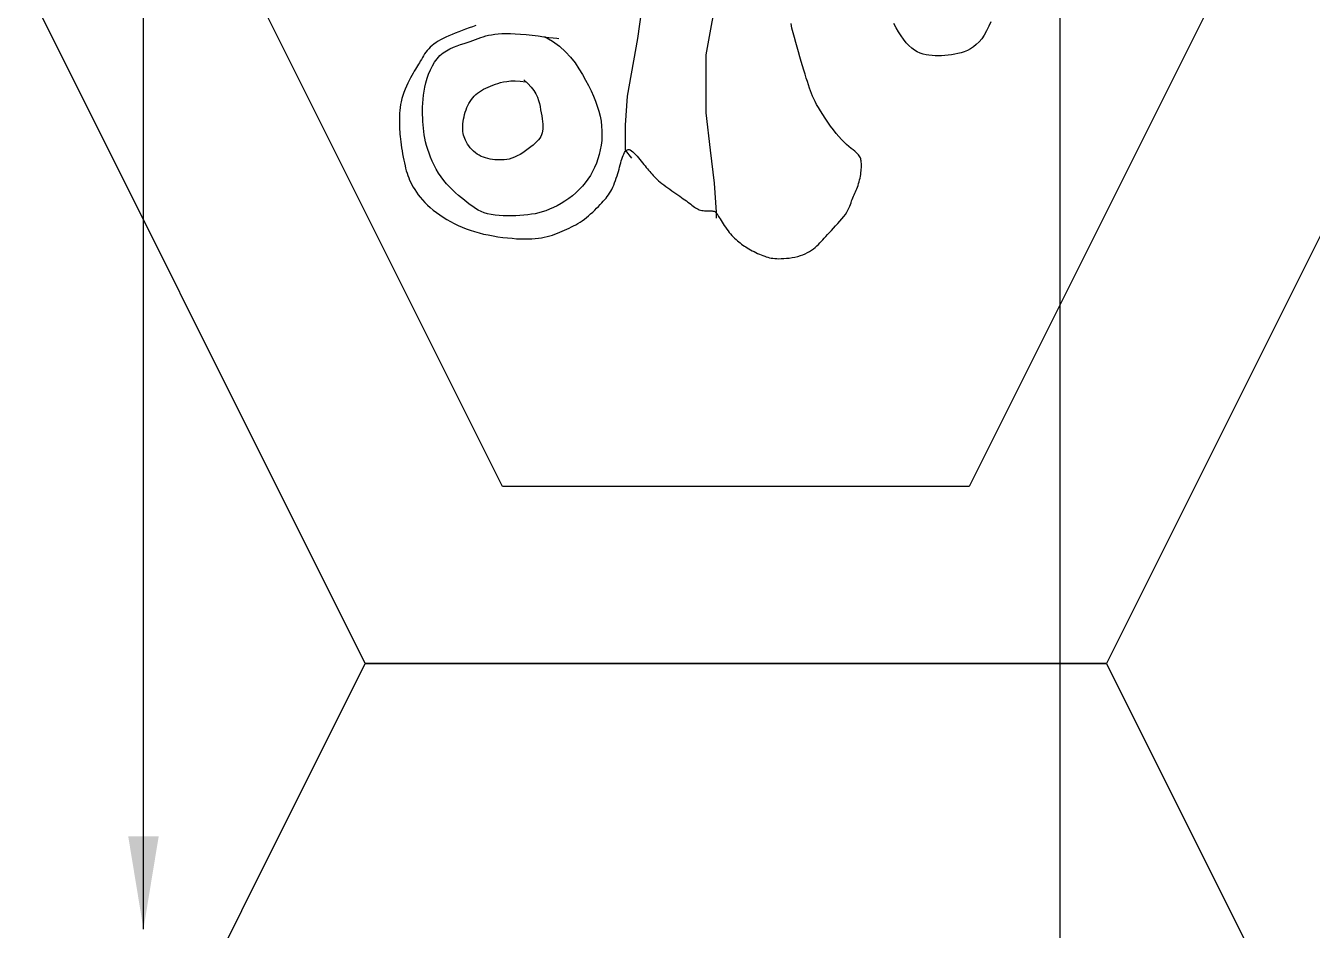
# Model space of a CAD drawing. Extents: x 377 to 3679, y 2766 to 6385.
# Drawn here: x 2041 to 2214.5, y 5095.1 to 5217 of the extents above; entities that cross this region are included whole.
import ezdxf

# ---------------------------------------------------------------- set-up
doc = ezdxf.new("R2010")
doc.units = 0
doc.header["$MEASUREMENT"] = 0
doc.layers.get('0').update_dxf_attribs({"linetype": 'CONTINUOUS'})
for name, color, linetype in [('3', 3, 'CONTINUOUS'), ('7', 7, 'CONTINUOUS'), ('BH', 3, 'CONTINUOUS'), ('TEXT', 3, 'CONTINUOUS')]:
    doc.layers.add(name, color=color, linetype=linetype)
doc.styles.add('HZ', font='')
doc.styles.get('HZ').set_extended_font_data('仿宋_GB2312')
doc.dimstyles.get("Standard").update_dxf_attribs({"dimscale": 25, "dimtxt": 2, "dimasz": 0.5, "dimexe": 1, "dimexo": 1, "dimgap": 0.5, "dimtad": 1, "dimdec": 0, "dimzin": 0, "dimtxsty": 'HZ', "dimblk1": 'DOT', "dimblk2": 'DOT', "dimsah": 1, "dimcen": 0, "dimclrd": 256, "dimclre": 256, "dimclrt": 256, "dimazin": 3, "dimtfac": 0.5, "dimtdec": 0, "dimtmove": 0, "dimatfit": 3, "dimtolj": 1, "dimtzin": 0})

# ---------------------------------------------------------------- blocks, each defined once
blk = doc.blocks.new('_DOT')
at = {"color": 0, "linetype": 'BYBLOCK'}
blk.add_line((-0.35, 0), (-1, 0), dxfattribs=at)
at = {"color": 0, "linetype": 'BYBLOCK', "const_width": 0.35}
blk.add_lwpolyline([(-0.175, 0, 1), (0.175, 0, 1)], format="xyb", close=True, dxfattribs=at)

msp = doc.modelspace()

# ---------------------------------------------------------------- hatches: boundary and pattern name
at = {"layer": 'BH'}
h = msp.add_hatch(dxfattribs=at)
h.set_pattern_fill('AR-RROOF', color=256, scale=20, angle=45, style=0)
h.set_pattern_definition([(45, (-7283.46, 4749.96), (431.052, 1149.473), [7620, -1016, 2540, -508]), (45, (-6985.3, 5407.3), (-836.96, 118.54), [1524, -167.64, 3048, -381]), (45, (-7409.2, 5234.9), (1627.222, 2108.564), [4064, -711.2, 2032, -508])])
h.paths.add_polyline_path([(2567.11, 5597.22), (2600.41, 5597.22), (2593.71, 5544.63, -0.101163), (2592.53, 5542.39), (2592.53, 5539.73), (2604.15, 5539.73, 0.190114), (2600.05, 5486.57, 0.025119), (2632.22, 5308.46, -0.363634), (2618.82, 5289.05), (2658.04, 5289.05, -0.483808), (2649.98, 5302.96, 0.28695), (2663.9, 5331.52, 0.064201), (2631.51, 5446.8), (2749.91, 5446.8, 0.064201), (2717.51, 5331.52, 0.28695), (2731.44, 5302.96, -0.483808), (2723.37, 5289.05), (2930.74, 5289.05), (2930.74, 5731.05), (2160.74, 5731.05), (2160.74, 5723.55), (2100.74, 5723.55), (2100.74, 5731.05), (1330.74, 5731.05), (1330.74, 5289.05), (2036.79, 5289.05), (2036.79, 5331.05), (2086.79, 5431.05), (2186.79, 5431.05), (2236.79, 5331.05), (2236.79, 5289.05), (2418.52, 5289.05), (2418.52, 5291.59, -0.140722), (2440.36, 5299.49, 0.230128), (2445.11, 5308.14), (2445.11, 5341.46, -0.518981), (2444.22, 5346.92, -0.60604), (2443.49, 5351.97, -0.660376), (2442.71, 5357.3, -0.015724), (2440.71, 5357.7), (2406.53, 5409.21), (2473.78, 5409.21), (2470.19, 5414.61), (2556.7, 5414.61, 0.010093), (2567.48, 5486.57, 0.190114), (2563.38, 5539.73), (2575, 5539.73), (2575, 5542.39, -0.101163), (2573.82, 5544.63)])
h.paths.add_polyline_path([(2036.79, 5271.05), (2024.19, 5271.05), (2024.19, 5281.05), (1343.33, 5281.05), (1343.33, 5271.05), (1330.74, 5271.05), (1330.74, 4989.05), (1661.34, 4989.05), (1661.34, 4991.65, -0.241584), (1679.42, 5003.95, 0.406968), (1690.3, 5019.9, 0.174163), (1687.89, 5024.03, -0.625959), (1690.29, 5048.29, 0.304056), (1680.39, 5064.79, -0.313174), (1656.39, 5094.57, -0.059937), (1661.68, 5141.99), (1728.9, 5141.99, -0.037567), (1733.55, 5112.39), (1768.7, 5112.39, -0.103304), (1767.97, 5075.11, -0.218444), (1752.9, 5058.35, -0.255287), (1748.23, 5050.62, 0.350014), (1746.37, 5041.77, -0.652621), (1746.37, 5021.37, 0.209907), (1750.83, 5002.85, -0.168461), (1771.93, 4991.65), (1771.93, 4989.05), (1795.65, 4989.05), (1795.65, 4991.65, -0.192355), (1816.68, 5004.36, 0.366447), (1824.02, 5020.82, -0.534024), (1820.57, 5043.28, 0.19278), (1824.98, 5049.16, 0.255254), (1815.1, 5062.85, -0.365209), (1792.78, 5095.97, -0.025268), (1798.2, 5138.33), (1862.6, 5138.33, -0.025268), (1868.02, 5095.97, -0.365209), (1845.7, 5062.85, 0.255254), (1835.82, 5049.16, 0.19278), (1840.23, 5043.28, -0.534024), (1836.78, 5020.82, 0.366447), (1844.12, 5004.36, -0.192355), (1865.15, 4991.65), (1865.15, 4989.05), (2036.79, 4989.05)])
h.paths.add_polyline_path([(2930.74, 5271.05), (2918.14, 5271.05), (2918.14, 5281.05), (2250.69, 5281.05), (2250.69, 5271.05), (2236.79, 5271.05), (2236.79, 4989.05), (2930.74, 4989.05)])

# ---------------------------------------------------------------- linework, layer by layer
at = {"layer": '3'}
for points in [[(2134.98, 5243.46), (2131.91, 5239.28), (2128, 5232.59), (2125.77, 5227.02), (2124.38, 5221.44), (2123.54, 5215.31), (2122.14, 5207.51), (2121.87, 5203.61), (2121.87, 5200.26), (2122.7, 5199.15)], [(2142.79, 5245.13), (2140.56, 5241.51), (2137.77, 5237.05), (2136.38, 5231.76), (2135.26, 5227.02), (2134.42, 5222.28), (2132.75, 5213.08), (2132.75, 5208.07), (2132.75, 5205.28), (2133.31, 5200.26), (2133.86, 5195.81), (2134.14, 5191.9), (2134.14, 5191.07)], [(2171.19, 5217.56), (2170.91, 5216.94), (2170.61, 5216.33), (2170.29, 5215.77), (2169.95, 5215.27), (2169.59, 5214.83), (2169.22, 5214.47), (2168.83, 5214.16), (2168.43, 5213.9), (2168.02, 5213.69), (2167.6, 5213.52), (2167.18, 5213.38), (2166.74, 5213.27), (2166.31, 5213.17), (2165.86, 5213.1), (2165.42, 5213.03), (2164.98, 5212.99), (2164.54, 5212.96), (2164.11, 5212.96), (2163.68, 5212.96), (2163.26, 5212.99), (2162.84, 5213.04), (2162.44, 5213.1), (2162.04, 5213.2), (2161.65, 5213.33), (2161.26, 5213.51), (2160.88, 5213.73), (2160.51, 5214), (2160.14, 5214.34), (2159.78, 5214.73), (2159.42, 5215.19), (2159.07, 5215.68), (2158.74, 5216.2), (2158.42, 5216.75), (2158.12, 5217.3)], [(2101.73, 5217.04), (2101.28, 5216.89), (2100.82, 5216.74), (2100.35, 5216.57), (2099.88, 5216.39), (2099.42, 5216.21), (2098.96, 5216.02), (2098.52, 5215.83), (2098.1, 5215.64), (2097.7, 5215.46), (2097.33, 5215.28), (2096.98, 5215.1), (2096.66, 5214.92), (2096.36, 5214.74), (2096.08, 5214.55), (2095.82, 5214.35), (2095.58, 5214.14), (2095.37, 5213.92), (2095.17, 5213.69), (2094.99, 5213.45), (2094.82, 5213.21), (2094.67, 5212.97), (2094.52, 5212.73), (2094.38, 5212.49), (2094.24, 5212.26), (2094.11, 5212.04), (2093.98, 5211.82), (2093.85, 5211.61), (2093.71, 5211.38), (2093.57, 5211.15), (2093.42, 5210.9), (2093.27, 5210.63), (2093.1, 5210.33), (2092.92, 5210), (2092.73, 5209.64), (2092.54, 5209.26), (2092.36, 5208.86), (2092.18, 5208.45), (2092.01, 5208.03), (2091.86, 5207.61), (2091.74, 5207.19), (2091.64, 5206.78), (2091.56, 5206.38), (2091.51, 5205.98), (2091.48, 5205.6), (2091.45, 5205.22), (2091.44, 5204.87), (2091.44, 5204.52), (2091.44, 5204.2), (2091.44, 5203.89), (2091.44, 5203.59), (2091.44, 5203.3), (2091.45, 5203.01), (2091.46, 5202.72), (2091.48, 5202.41), (2091.51, 5202.09), (2091.55, 5201.74), (2091.59, 5201.37), (2091.65, 5200.98), (2091.71, 5200.57), (2091.78, 5200.15), (2091.85, 5199.73), (2091.93, 5199.32), (2092.01, 5198.91), (2092.09, 5198.52), (2092.18, 5198.15), (2092.26, 5197.81), (2092.35, 5197.47), (2092.45, 5197.15), (2092.55, 5196.84), (2092.67, 5196.53), (2092.8, 5196.22), (2092.94, 5195.9), (2093.1, 5195.58), (2093.29, 5195.25), (2093.49, 5194.92), (2093.71, 5194.58), (2093.96, 5194.24), (2094.23, 5193.89), (2094.53, 5193.55), (2094.85, 5193.2), (2095.21, 5192.85), (2095.58, 5192.51), (2095.99, 5192.17), (2096.41, 5191.83), (2096.86, 5191.51), (2097.32, 5191.19), (2097.8, 5190.89), (2098.3, 5190.61), (2098.81, 5190.34), (2099.33, 5190.09), (2099.86, 5189.86), (2100.42, 5189.64), (2100.98, 5189.44), (2101.56, 5189.26), (2102.16, 5189.09), (2102.78, 5188.94), (2103.41, 5188.81), (2104.06, 5188.69), (2104.71, 5188.58), (2105.35, 5188.49), (2105.99, 5188.42), (2106.61, 5188.36), (2107.21, 5188.31), (2107.78, 5188.29), (2108.32, 5188.27), (2108.82, 5188.28), (2109.29, 5188.29), (2109.74, 5188.32), (2110.17, 5188.37), (2110.57, 5188.43), (2110.96, 5188.5), (2111.33, 5188.59), (2111.7, 5188.68), (2112.05, 5188.79), (2112.4, 5188.91), (2112.73, 5189.04), (2113.06, 5189.17), (2113.39, 5189.31), (2113.7, 5189.45), (2114.01, 5189.6), (2114.32, 5189.74), (2114.62, 5189.89), (2114.91, 5190.04), (2115.21, 5190.19), (2115.5, 5190.36), (2115.79, 5190.54), (2116.07, 5190.73), (2116.36, 5190.93), (2116.65, 5191.16), (2116.93, 5191.39), (2117.21, 5191.64), (2117.49, 5191.9), (2117.76, 5192.15), (2118.01, 5192.41), (2118.26, 5192.66), (2118.49, 5192.9), (2118.71, 5193.13), (2118.91, 5193.35), (2119.11, 5193.57), (2119.29, 5193.78), (2119.45, 5194), (2119.62, 5194.22), (2119.77, 5194.45), (2119.91, 5194.7), (2120.05, 5194.96), (2120.19, 5195.24), (2120.32, 5195.54), (2120.44, 5195.84), (2120.56, 5196.14), (2120.67, 5196.45), (2120.77, 5196.77), (2120.87, 5197.08), (2120.96, 5197.38), (2121.04, 5197.68), (2121.12, 5197.97), (2121.2, 5198.25), (2121.27, 5198.53), (2121.34, 5198.79), (2121.42, 5199.04), (2121.5, 5199.29), (2121.58, 5199.51), (2121.67, 5199.72), (2121.77, 5199.91), (2121.88, 5200.07), (2121.99, 5200.2), (2122.12, 5200.28), (2122.25, 5200.33), (2122.4, 5200.32), (2122.56, 5200.27), (2122.73, 5200.16), (2122.91, 5200.02), (2123.09, 5199.85), (2123.28, 5199.65), (2123.47, 5199.44), (2123.66, 5199.21), (2123.85, 5198.99), (2124.03, 5198.76), (2124.21, 5198.55), (2124.38, 5198.33), (2124.55, 5198.13), (2124.71, 5197.92), (2124.88, 5197.73), (2125.03, 5197.53), (2125.19, 5197.35), (2125.34, 5197.17), (2125.49, 5196.99), (2125.65, 5196.81), (2125.81, 5196.64), (2125.98, 5196.46), (2126.17, 5196.29), (2126.37, 5196.11), (2126.58, 5195.93), (2126.82, 5195.74), (2127.07, 5195.55), (2127.33, 5195.36), (2127.61, 5195.16), (2127.89, 5194.97), (2128.17, 5194.78), (2128.44, 5194.59), (2128.71, 5194.4), (2128.97, 5194.22), (2129.23, 5194.04), (2129.47, 5193.87), (2129.7, 5193.7), (2129.92, 5193.54), (2130.13, 5193.39), (2130.33, 5193.24), (2130.52, 5193.09), (2130.7, 5192.95), (2130.87, 5192.82), (2131.03, 5192.69), (2131.2, 5192.57), (2131.36, 5192.46), (2131.52, 5192.37), (2131.69, 5192.29), (2131.86, 5192.22), (2132.03, 5192.16), (2132.22, 5192.12), (2132.4, 5192.09), (2132.58, 5192.07), (2132.76, 5192.06), (2132.94, 5192.06), (2133.1, 5192.05), (2133.25, 5192.05), (2133.39, 5192.05), (2133.51, 5192.05), (2133.62, 5192.05), (2133.71, 5192.04), (2133.8, 5192.03), (2133.88, 5192.01), (2133.95, 5191.98), (2134.02, 5191.94), (2134.07, 5191.9), (2134.13, 5191.84), (2134.19, 5191.77), (2134.25, 5191.68), (2134.31, 5191.58), (2134.38, 5191.46), (2134.47, 5191.32), (2134.56, 5191.15), (2134.67, 5190.97), (2134.8, 5190.76), (2134.93, 5190.55), (2135.08, 5190.32), (2135.23, 5190.08), (2135.4, 5189.84), (2135.56, 5189.61), (2135.74, 5189.38), (2135.91, 5189.16), (2136.09, 5188.95), (2136.27, 5188.75), (2136.45, 5188.56), (2136.63, 5188.37), (2136.82, 5188.2), (2137, 5188.03), (2137.19, 5187.88), (2137.37, 5187.73), (2137.56, 5187.58), (2137.74, 5187.45), (2137.94, 5187.31), (2138.13, 5187.19), (2138.34, 5187.06), (2138.55, 5186.94), (2138.77, 5186.81), (2139, 5186.69), (2139.24, 5186.57), (2139.48, 5186.45), (2139.73, 5186.33), (2139.97, 5186.23), (2140.22, 5186.12), (2140.45, 5186.03), (2140.68, 5185.94), (2140.9, 5185.86), (2141.12, 5185.8), (2141.34, 5185.74), (2141.56, 5185.69), (2141.79, 5185.66), (2142.04, 5185.63), (2142.3, 5185.62), (2142.6, 5185.61), (2142.92, 5185.62), (2143.26, 5185.63), (2143.63, 5185.66), (2144, 5185.7), (2144.38, 5185.76), (2144.76, 5185.83), (2145.14, 5185.92), (2145.49, 5186.02), (2145.83, 5186.14), (2146.15, 5186.28), (2146.45, 5186.43), (2146.73, 5186.59), (2147, 5186.77), (2147.25, 5186.95), (2147.48, 5187.14), (2147.71, 5187.33), (2147.92, 5187.53), (2148.12, 5187.73), (2148.31, 5187.93), (2148.51, 5188.15), (2148.72, 5188.38), (2148.93, 5188.61), (2149.16, 5188.86), (2149.4, 5189.13), (2149.67, 5189.42), (2149.95, 5189.72), (2150.24, 5190.02), (2150.53, 5190.34), (2150.82, 5190.66), (2151.09, 5190.97), (2151.34, 5191.29), (2151.56, 5191.59), (2151.75, 5191.88), (2151.9, 5192.16), (2152.04, 5192.42), (2152.15, 5192.68), (2152.24, 5192.93), (2152.33, 5193.16), (2152.41, 5193.39), (2152.49, 5193.61), (2152.57, 5193.82), (2152.66, 5194.03), (2152.75, 5194.23), (2152.84, 5194.43), (2152.94, 5194.63), (2153.03, 5194.84), (2153.12, 5195.05), (2153.2, 5195.27), (2153.28, 5195.5), (2153.35, 5195.74), (2153.42, 5195.99), (2153.48, 5196.23), (2153.54, 5196.48), (2153.59, 5196.73), (2153.63, 5196.97), (2153.66, 5197.21), (2153.69, 5197.44), (2153.71, 5197.67), (2153.72, 5197.88), (2153.73, 5198.08), (2153.73, 5198.28), (2153.72, 5198.46), (2153.71, 5198.63), (2153.69, 5198.79), (2153.67, 5198.94), (2153.64, 5199.08), (2153.59, 5199.21), (2153.53, 5199.34), (2153.44, 5199.48), (2153.34, 5199.61), (2153.2, 5199.76), (2153.04, 5199.91), (2152.83, 5200.09), (2152.6, 5200.28), (2152.34, 5200.49), (2152.04, 5200.74), (2151.73, 5201.01), (2151.4, 5201.32), (2151.05, 5201.67), (2150.69, 5202.07), (2150.31, 5202.51), (2149.94, 5202.99), (2149.56, 5203.5), (2149.19, 5204.01), (2148.84, 5204.54), (2148.51, 5205.05), (2148.2, 5205.54), (2147.93, 5206), (2147.69, 5206.42), (2147.48, 5206.81), (2147.3, 5207.17), (2147.14, 5207.53), (2147, 5207.88), (2146.86, 5208.24), (2146.73, 5208.62), (2146.59, 5209.03), (2146.44, 5209.48), (2146.28, 5209.97), (2146.12, 5210.49), (2145.94, 5211.04), (2145.77, 5211.62), (2145.59, 5212.22), (2145.4, 5212.84), (2145.22, 5213.48), (2145.04, 5214.13), (2144.86, 5214.78), (2144.68, 5215.44), (2144.52, 5216.08), (2144.36, 5216.71), (2144.23, 5217.31)], [(2110.98, 5215.59), (2112.06, 5214.94), (2112.99, 5214.25), (2113.8, 5213.52), (2114.5, 5212.76), (2115.11, 5212), (2115.63, 5211.22), (2116.1, 5210.45), (2116.52, 5209.69), (2116.9, 5208.95), (2117.26, 5208.24), (2117.58, 5207.53), (2117.86, 5206.84), (2118.11, 5206.16), (2118.32, 5205.49), (2118.48, 5204.83), (2118.61, 5204.17), (2118.69, 5203.5), (2118.73, 5202.85), (2118.73, 5202.19), (2118.7, 5201.54), (2118.62, 5200.9), (2118.51, 5200.27), (2118.37, 5199.66), (2118.19, 5199.06), (2117.98, 5198.47), (2117.75, 5197.91), (2117.48, 5197.36), (2117.18, 5196.83), (2116.85, 5196.32), (2116.49, 5195.84), (2116.1, 5195.37), (2115.68, 5194.92), (2115.23, 5194.5), (2114.75, 5194.1), (2114.26, 5193.72), (2113.75, 5193.37), (2113.23, 5193.05), (2112.71, 5192.76), (2112.19, 5192.5), (2111.68, 5192.28), (2111.18, 5192.08), (2110.69, 5191.92), (2110.2, 5191.79), (2109.72, 5191.68), (2109.22, 5191.6), (2108.72, 5191.53), (2108.21, 5191.48), (2107.68, 5191.44), (2107.13, 5191.41), (2106.57, 5191.39), (2106, 5191.39), (2105.43, 5191.4), (2104.86, 5191.43), (2104.32, 5191.49), (2103.8, 5191.56), (2103.31, 5191.67), (2102.86, 5191.81), (2102.44, 5191.97), (2102.04, 5192.17), (2101.66, 5192.39), (2101.3, 5192.63), (2100.94, 5192.89), (2100.57, 5193.18), (2100.19, 5193.48), (2099.8, 5193.81), (2099.4, 5194.15), (2098.99, 5194.51), (2098.58, 5194.89), (2098.17, 5195.29), (2097.77, 5195.72), (2097.39, 5196.17), (2097.03, 5196.64), (2096.7, 5197.14), (2096.39, 5197.66), (2096.1, 5198.2), (2095.85, 5198.74), (2095.61, 5199.28), (2095.41, 5199.82), (2095.23, 5200.35), (2095.08, 5200.87), (2094.95, 5201.36), (2094.85, 5201.84), (2094.76, 5202.31), (2094.7, 5202.76), (2094.65, 5203.21), (2094.61, 5203.66), (2094.59, 5204.12), (2094.57, 5204.58), (2094.55, 5205.06), (2094.54, 5205.55), (2094.55, 5206.05), (2094.57, 5206.57), (2094.6, 5207.1), (2094.66, 5207.64), (2094.74, 5208.2), (2094.85, 5208.76), (2094.98, 5209.34), (2095.15, 5209.93), (2095.35, 5210.51), (2095.59, 5211.07), (2095.86, 5211.61), (2096.17, 5212.12), (2096.51, 5212.58), (2096.89, 5212.99), (2097.31, 5213.35), (2097.76, 5213.65), (2098.23, 5213.9), (2098.71, 5214.12), (2099.19, 5214.3), (2099.67, 5214.47), (2100.13, 5214.62), (2100.57, 5214.76), (2100.97, 5214.9), (2101.34, 5215.03), (2101.7, 5215.17), (2102.04, 5215.3), (2102.38, 5215.42), (2102.72, 5215.53), (2103.08, 5215.64), (2103.45, 5215.73), (2103.85, 5215.81), (2104.27, 5215.88), (2104.74, 5215.93), (2105.24, 5215.96), (2105.79, 5215.98), (2106.39, 5215.97), (2107.04, 5215.94), (2107.75, 5215.89), (2108.52, 5215.82), (2109.32, 5215.73), (2110.11, 5215.64), (2110.88, 5215.54), (2111.57, 5215.45), (2112.17, 5215.38), (2112.63, 5215.33), (2112.94, 5215.31)], [(2108.19, 5209.74), (2108.76, 5209.23), (2109.21, 5208.74), (2109.56, 5208.28), (2109.83, 5207.82), (2110.03, 5207.39), (2110.17, 5206.96), (2110.29, 5206.54), (2110.38, 5206.12), (2110.46, 5205.7), (2110.54, 5205.29), (2110.61, 5204.88), (2110.67, 5204.49), (2110.71, 5204.11), (2110.74, 5203.75), (2110.76, 5203.41), (2110.75, 5203.1), (2110.72, 5202.82), (2110.67, 5202.56), (2110.59, 5202.32), (2110.48, 5202.09), (2110.35, 5201.87), (2110.17, 5201.65), (2109.97, 5201.43), (2109.73, 5201.19), (2109.45, 5200.94), (2109.13, 5200.68), (2108.8, 5200.42), (2108.44, 5200.15), (2108.06, 5199.9), (2107.69, 5199.67), (2107.31, 5199.46), (2106.94, 5199.29), (2106.58, 5199.15), (2106.23, 5199.05), (2105.89, 5198.98), (2105.56, 5198.93), (2105.24, 5198.92), (2104.92, 5198.92), (2104.6, 5198.93), (2104.29, 5198.96), (2103.97, 5199), (2103.66, 5199.05), (2103.35, 5199.12), (2103.05, 5199.2), (2102.75, 5199.29), (2102.46, 5199.41), (2102.18, 5199.55), (2101.91, 5199.71), (2101.66, 5199.89), (2101.42, 5200.1), (2101.19, 5200.33), (2100.98, 5200.57), (2100.79, 5200.81), (2100.62, 5201.07), (2100.47, 5201.32), (2100.33, 5201.57), (2100.22, 5201.81), (2100.13, 5202.04), (2100.06, 5202.27), (2100.01, 5202.51), (2099.97, 5202.74), (2099.95, 5202.99), (2099.95, 5203.25), (2099.96, 5203.52), (2099.98, 5203.8), (2100.02, 5204.1), (2100.07, 5204.41), (2100.14, 5204.73), (2100.21, 5205.05), (2100.3, 5205.36), (2100.4, 5205.68), (2100.52, 5205.98), (2100.65, 5206.27), (2100.79, 5206.54), (2100.95, 5206.81), (2101.12, 5207.06), (2101.3, 5207.29), (2101.51, 5207.52), (2101.73, 5207.73), (2101.96, 5207.93), (2102.21, 5208.11), (2102.48, 5208.29), (2102.77, 5208.45), (2103.06, 5208.6), (2103.37, 5208.75), (2103.69, 5208.88), (2104.02, 5209.01), (2104.36, 5209.14), (2104.7, 5209.25), (2105.07, 5209.36), (2105.47, 5209.46), (2105.92, 5209.52), (2106.43, 5209.57), (2107.01, 5209.57), (2107.69, 5209.54), (2108.47, 5209.46)]]:
    msp.add_lwpolyline(points, dxfattribs=at)
at = {"layer": '7'}
for points in [[(2236.79, 5231.05), (2186.79, 5131.05), (2086.79, 5131.05), (2036.79, 5231.05), (2036.79, 5331.05), (2086.79, 5431.05), (2186.79, 5431.05), (2236.79, 5331.05)], [(2206.79, 5231.99), (2168.25, 5154.91), (2105.33, 5154.91), (2066.79, 5231.99), (2066.79, 5317.83), (2105.33, 5394.91), (2168.25, 5394.91), (2206.79, 5317.83)], [(2236.79, 4931.05), (2186.79, 4831.05), (2086.79, 4831.05), (2036.79, 4931.05), (2036.79, 5031.05), (2086.79, 5131.05), (2186.79, 5131.05), (2236.79, 5031.05)]]:
    msp.add_lwpolyline(points, close=True, dxfattribs=at)

# ---------------------------------------------------------------- leaders
at = {"layer": 'TEXT'}
for points in [[(2056.9, 5095.23), (2056.9, 6357.63), (2289.24, 6357.63)], [(2180.52, 5016.64), (2180.52, 6097.13), (2287.8, 6097.13)]]:
    msp.add_leader(points, dimstyle='STANDARD', dxfattribs=at)

doc.saveas('drawing.dxf')
